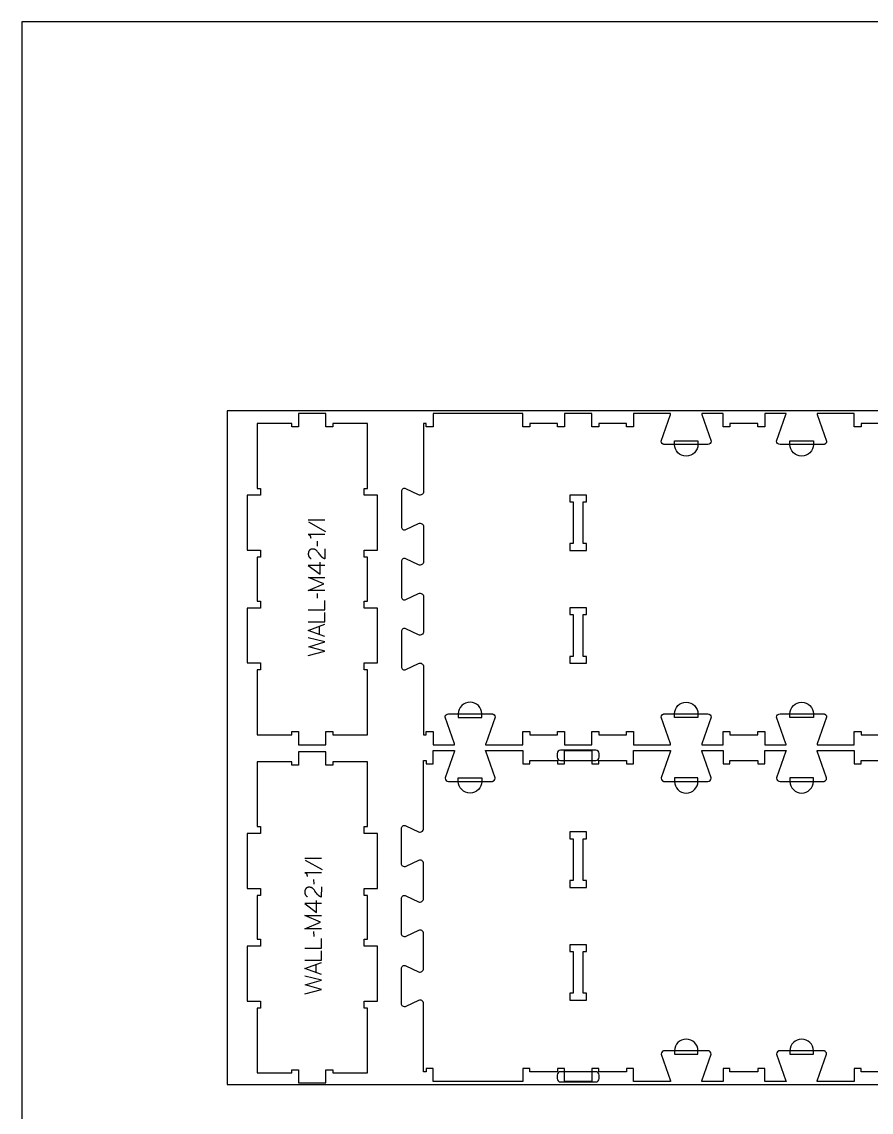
# Model space of a CAD drawing. Extents: x 0 to 4485, y 0 to 10771.
# Drawn here: x 0 to 1537, y 5619 to 7593 of the extents above; entities that cross this region are included whole.
import ezdxf

# ---------------------------------------------------------------- set-up
doc = ezdxf.new("R2010")
doc.units = 0
for name, color, linetype in [('0_SHEET_SPRUCEPLY_2440X122', 1, 'CONTINUOUS'), ('1_ANYTOOL_1MMDEEP_LABELS_S', 2, 'CONTINUOUS'), ('3_ANYTOOL_CUTTHROUGH_INSID', 4, 'CONTINUOUS'), ('4_ANYTOOL_CUTTHROUGH_OUTSI', 5, 'CONTINUOUS'), ('5_ANYTOOL_HALF_MILL_9MM_IN', 3, 'CONTINUOUS'), ('DONOTCUT', 7, 'CONTINUOUS')]:
    doc.layers.add(name, color=color, linetype=linetype)

msp = doc.modelspace()

# ---------------------------------------------------------------- linework, layer by layer
at = {"layer": '0_SHEET_SPRUCEPLY_2440X122'}
msp.add_lwpolyline([(371.7, 6889.4), (371.7, 5669.4), (2811.7, 5669.4), (2811.7, 6889.4)], close=True, dxfattribs=at)
at = {"layer": '1_ANYTOOL_1MMDEEP_LABELS_S', "color": 2}
for points in [[(518.4, 6691.6), (548.4, 6691.6)], [(518.8, 6688.1), (549.6, 6670.9)], [(548.4, 6665.3), (518.3, 6665.3), (518.5, 6665.3), (518.6, 6665.3), (518.8, 6665.3), (518.9, 6665.2), (519, 6665.2), (519.2, 6665.2), (519.3, 6665.1), (519.4, 6665.1), (519.6, 6665), (519.7, 6665), (519.8, 6664.9), (519.8, 6664.9), (519.9, 6664.9), (519.9, 6664.8), (520, 6664.8), (520.1, 6664.8), (520.1, 6664.7), (520.2, 6664.7), (520.2, 6664.7), (520.3, 6664.6), (520.3, 6664.6), (520.4, 6664.5), (520.4, 6664.5), (520.5, 6664.4), (520.5, 6664.4), (520.6, 6664.4), (520.6, 6664.3), (520.7, 6664.3), (520.7, 6664.2), (520.8, 6664.2), (520.8, 6664.1), (520.9, 6664.1), (521, 6664), (521.1, 6663.9), (521.1, 6663.8), (521.2, 6663.6), (521.3, 6663.5), (521.4, 6663.4), (521.5, 6663.3), (521.5, 6663.1), (521.6, 6663), (521.7, 6662.9), (521.7, 6662.7), (521.8, 6662.4), (521.9, 6662.1), (522, 6661.9), (522.1, 6661.6), (522.2, 6661.3), (522.3, 6661), (522.4, 6660.7), (522.4, 6660.5), (522.5, 6660.2), (522.5, 6659.9), (522.6, 6659.7), (522.6, 6659.4), (522.7, 6659.1), (522.7, 6658.9), (522.7, 6658.6), (522.7, 6658.4)], [(534.5, 6653.2), (534.6, 6644.4)], [(548.3, 6639.5), (548.3, 6621.2), (547.8, 6621.3), (547.6, 6621.4), (547.4, 6621.5), (547.1, 6621.6), (546.9, 6621.7), (546.7, 6621.8), (546.5, 6621.9), (546.3, 6622), (546.1, 6622.1), (545.9, 6622.2), (545.7, 6622.3), (545.5, 6622.4), (545.3, 6622.5), (545.1, 6622.6), (544.9, 6622.8), (544.7, 6622.9), (544.5, 6623), (544.3, 6623.2), (544.1, 6623.3), (544, 6623.4), (543.8, 6623.6), (543.6, 6623.7), (543.4, 6623.9), (543.3, 6624), (543.1, 6624.2), (542.9, 6624.4), (542.8, 6624.5), (542.6, 6624.7), (542.4, 6624.9), (542.1, 6625.2), (540.9, 6626.7), (539.7, 6628.2), (538.6, 6629.7), (537.4, 6631.2), (536.9, 6632), (536.3, 6632.7), (535.7, 6633.4), (535.1, 6634.1), (534.5, 6634.8), (533.9, 6635.4), (533.3, 6636.1), (532.7, 6636.7), (532.6, 6636.8), (532.4, 6637), (532.2, 6637.1), (532.1, 6637.2), (531.9, 6637.3), (531.7, 6637.5), (531.6, 6637.6), (531.4, 6637.7), (531.2, 6637.8), (531, 6637.9), (530.9, 6638), (530.7, 6638.1), (530.5, 6638.2), (530.3, 6638.3), (530.1, 6638.4), (529.9, 6638.4), (529.7, 6638.5), (529.6, 6638.6), (529.4, 6638.6), (529.2, 6638.7), (529, 6638.7), (528.7, 6638.8), (528.5, 6638.8), (528.3, 6638.9), (528.1, 6638.9), (527.9, 6638.9), (527.7, 6639), (527.5, 6639), (527.3, 6639), (527, 6639), (526.8, 6639), (526.6, 6639), (526.3, 6639), (526.1, 6639), (525.8, 6639), (525.6, 6639), (525.4, 6639), (525.1, 6638.9), (524.9, 6638.9), (524.7, 6638.9), (524.5, 6638.8), (524.3, 6638.8), (524, 6638.7), (523.8, 6638.7), (523.6, 6638.6), (523.4, 6638.5), (523.2, 6638.5), (523, 6638.4), (522.8, 6638.3), (522.7, 6638.2), (522.5, 6638.1), (522.3, 6638), (522.1, 6637.9), (522, 6637.8), (521.8, 6637.7), (521.6, 6637.6), (521.5, 6637.5), (521.3, 6637.4), (521.2, 6637.2), (521, 6637.1), (520.9, 6636.9), (520.7, 6636.8), (520.6, 6636.6), (520.5, 6636.5), (520.3, 6636.3), (520.2, 6636.2), (520.1, 6636), (520, 6635.8), (519.9, 6635.7), (519.7, 6635.5), (519.6, 6635.3), (519.5, 6635.1), (519.4, 6635), (519.3, 6634.8), (519.3, 6634.6), (519.2, 6634.4), (519.1, 6634.2), (519, 6634), (518.9, 6633.8), (518.9, 6633.6), (518.8, 6633.4), (518.8, 6633.2), (518.7, 6633), (518.7, 6632.8), (518.6, 6632.6), (518.6, 6632.4), (518.5, 6632.2), (518.5, 6632), (518.5, 6631.7), (518.4, 6631.5), (518.4, 6631.3), (518.4, 6631.1), (518.4, 6630.8), (518.4, 6630.6), (518.4, 6630.1), (518.4, 6629.7), (518.4, 6629.4), (518.4, 6629), (518.4, 6628.7), (518.5, 6628.3), (518.5, 6628), (518.6, 6627.7), (518.7, 6627.4), (518.8, 6627), (518.8, 6626.9), (518.9, 6626.7), (518.9, 6626.6), (519, 6626.4), (519, 6626.3), (519.1, 6626.1), (519.1, 6626), (519.2, 6625.9), (519.3, 6625.7), (519.3, 6625.6), (519.4, 6625.4), (519.5, 6625.3), (519.6, 6625.2), (519.6, 6625), (519.7, 6624.9), (519.8, 6624.8), (519.9, 6624.6), (520, 6624.5), (520.1, 6624.4), (520.2, 6624.3), (520.3, 6624.1), (520.3, 6624), (520.4, 6623.9), (520.6, 6623.8), (520.7, 6623.7), (520.8, 6623.6), (520.9, 6623.4), (521, 6623.3), (521.1, 6623.2), (521.2, 6623.1), (521.3, 6623), (521.5, 6622.9), (521.7, 6622.7), (522, 6622.5), (522.3, 6622.3), (522.5, 6622.1), (522.8, 6622), (523.1, 6621.8), (523.5, 6621.6)], [(539.7, 6593.3), (539.7, 6615.1)], [(548.4, 6609.3), (518.3, 6609.3), (539.7, 6593.3)], [(548.4, 6563.7), (518.4, 6563.7), (546.7, 6575.7), (518.5, 6587.7), (548.4, 6587.7)], [(534.5, 6558.6), (534.6, 6549.8)], [(518.4, 6528.8), (548.4, 6528.8), (548.4, 6545.9)], [(518.4, 6507), (548.4, 6507), (548.4, 6524.1)], [(548.4, 6480.8), (518.4, 6491.7), (548.4, 6502.7)], [(538.8, 6484.3), (538.8, 6499.2)], [(518.4, 6446.1), (548.4, 6453.8), (519.3, 6462.2), (548.4, 6470.7), (518.4, 6478.2)], [(512, 6079.3), (542, 6079.3)], [(512.5, 6075.8), (543.3, 6058.6)], [(542, 6053), (512, 6053), (512.1, 6053), (512.3, 6053), (512.4, 6053), (512.6, 6052.9), (512.7, 6052.9), (512.8, 6052.9), (513, 6052.8), (513.1, 6052.8), (513.2, 6052.7), (513.4, 6052.7), (513.4, 6052.6), (513.5, 6052.6), (513.5, 6052.6), (513.6, 6052.5), (513.7, 6052.5), (513.7, 6052.5), (513.8, 6052.4), (513.8, 6052.4), (513.9, 6052.4), (513.9, 6052.3), (514, 6052.3), (514, 6052.2), (514.1, 6052.2), (514.2, 6052.2), (514.2, 6052.1), (514.3, 6052.1), (514.3, 6052), (514.4, 6052), (514.4, 6051.9), (514.5, 6051.9), (514.5, 6051.8), (514.5, 6051.8), (514.6, 6051.7), (514.7, 6051.6), (514.8, 6051.5), (514.9, 6051.3), (515, 6051.2), (515, 6051.1), (515.1, 6051), (515.2, 6050.8), (515.3, 6050.7), (515.3, 6050.6), (515.4, 6050.4), (515.5, 6050.1), (515.6, 6049.9), (515.7, 6049.6), (515.8, 6049.3), (515.9, 6049), (516, 6048.7), (516, 6048.4), (516.1, 6048.2), (516.2, 6047.9), (516.2, 6047.6), (516.3, 6047.4), (516.3, 6047.1), (516.3, 6046.8), (516.3, 6046.6), (516.3, 6046.3), (516.3, 6046.1)], [(528.1, 6040.9), (528.2, 6032.1)], [(542, 6027.2), (541.9, 6008.9), (541.5, 6009), (541.3, 6009.1), (541, 6009.2), (540.8, 6009.3), (540.6, 6009.4), (540.4, 6009.5), (540.2, 6009.6), (540, 6009.7), (539.7, 6009.8), (539.5, 6009.9), (539.3, 6010), (539.1, 6010.1), (538.9, 6010.2), (538.7, 6010.3), (538.6, 6010.5), (538.4, 6010.6), (538.2, 6010.7), (538, 6010.9), (537.8, 6011), (537.6, 6011.1), (537.4, 6011.3), (537.3, 6011.4), (537.1, 6011.6), (536.9, 6011.7), (536.7, 6011.9), (536.6, 6012.1), (536.4, 6012.2), (536.3, 6012.4), (536.1, 6012.6), (535.8, 6012.9), (534.6, 6014.4), (533.4, 6015.9), (532.2, 6017.4), (531.1, 6018.9), (530.5, 6019.7), (530, 6020.4), (529.4, 6021.1), (528.8, 6021.8), (528.2, 6022.5), (527.6, 6023.1), (527, 6023.8), (526.4, 6024.4), (526.2, 6024.5), (526.1, 6024.7), (525.9, 6024.8), (525.7, 6024.9), (525.6, 6025), (525.4, 6025.2), (525.2, 6025.3), (525.1, 6025.4), (524.9, 6025.5), (524.7, 6025.6), (524.5, 6025.7), (524.3, 6025.8), (524.2, 6025.9), (524, 6026), (523.8, 6026.1), (523.6, 6026.1), (523.4, 6026.2), (523.2, 6026.3), (523, 6026.3), (522.8, 6026.4), (522.6, 6026.4), (522.4, 6026.5), (522.2, 6026.5), (522, 6026.6), (521.8, 6026.6), (521.6, 6026.6), (521.4, 6026.7), (521.1, 6026.7), (520.9, 6026.7), (520.7, 6026.7), (520.5, 6026.7), (520.2, 6026.7), (520, 6026.7), (519.7, 6026.7), (519.5, 6026.7), (519.3, 6026.7), (519, 6026.7), (518.8, 6026.6), (518.6, 6026.6), (518.4, 6026.6), (518.1, 6026.5), (517.9, 6026.5), (517.7, 6026.4), (517.5, 6026.4), (517.3, 6026.3), (517.1, 6026.2), (516.9, 6026.2), (516.7, 6026.1), (516.5, 6026), (516.3, 6025.9), (516.1, 6025.8), (516, 6025.7), (515.8, 6025.6), (515.6, 6025.5), (515.5, 6025.4), (515.3, 6025.3), (515.1, 6025.2), (515, 6025.1), (514.8, 6024.9), (514.7, 6024.8), (514.5, 6024.6), (514.4, 6024.5), (514.3, 6024.4), (514.1, 6024.2), (514, 6024), (513.9, 6023.9), (513.7, 6023.7), (513.6, 6023.5), (513.5, 6023.4), (513.4, 6023.2), (513.3, 6023), (513.2, 6022.8), (513.1, 6022.7), (513, 6022.5), (512.9, 6022.3), (512.8, 6022.1), (512.8, 6021.9), (512.7, 6021.7), (512.6, 6021.5), (512.5, 6021.3), (512.5, 6021.1), (512.4, 6020.9), (512.4, 6020.7), (512.3, 6020.5), (512.3, 6020.3), (512.2, 6020.1), (512.2, 6019.9), (512.1, 6019.7), (512.1, 6019.4), (512.1, 6019.2), (512.1, 6019), (512, 6018.8), (512, 6018.5), (512, 6018.3), (512, 6017.8), (512, 6017.4), (512, 6017.1), (512.1, 6016.7), (512.1, 6016.4), (512.1, 6016), (512.2, 6015.7), (512.3, 6015.4), (512.3, 6015.1), (512.4, 6014.7), (512.5, 6014.6), (512.5, 6014.4), (512.6, 6014.3), (512.6, 6014.1), (512.7, 6014), (512.7, 6013.8), (512.8, 6013.7), (512.9, 6013.6), (512.9, 6013.4), (513, 6013.3), (513.1, 6013.1), (513.1, 6013), (513.2, 6012.9), (513.3, 6012.7), (513.4, 6012.6), (513.5, 6012.5), (513.5, 6012.3), (513.6, 6012.2), (513.7, 6012.1), (513.8, 6012), (513.9, 6011.8), (514, 6011.7), (514.1, 6011.6), (514.2, 6011.5), (514.3, 6011.4), (514.4, 6011.3), (514.5, 6011.1), (514.7, 6011), (514.8, 6010.9), (514.9, 6010.8), (515, 6010.7), (515.1, 6010.6), (515.4, 6010.4), (515.6, 6010.2), (515.9, 6010), (516.2, 6009.8), (516.5, 6009.7), (516.8, 6009.5), (517.1, 6009.3)], [(533.4, 5981), (533.4, 6002.8)], [(542, 5997), (512, 5997), (533.4, 5981)], [(542, 5951.4), (512, 5951.4), (540.4, 5963.4), (512.1, 5975.4), (542, 5975.4)], [(528.1, 5946.3), (528.2, 5937.5)], [(512, 5916.5), (542, 5916.5), (542, 5933.6)], [(512, 5894.7), (542, 5894.7), (542, 5911.8)], [(542, 5868.5), (512, 5879.4), (542, 5890.4)], [(532.5, 5872), (532.5, 5886.9)], [(512, 5833.8), (542, 5841.5), (512.9, 5849.9), (542, 5858.4), (512, 5865.9)]]:
    msp.add_lwpolyline(points, dxfattribs=at)
at = {"layer": '3_ANYTOOL_CUTTHROUGH_INSID', "color": 4}
for points in [[(1021.7, 6736.7), (991.5, 6736.7), (991.5, 6724.2), (997.5, 6724.2), (997.5, 6648.7), (991.5, 6648.7), (991.5, 6636.2), (1022, 6636.2), (1022, 6648.7), (1016, 6648.7), (1016, 6724.2), (1022, 6724.2), (1022, 6736.7)], [(991.7, 6432.2), (1022, 6432.2), (1022, 6444.7), (1016, 6444.7), (1016, 6520.2), (1022, 6520.2), (1022, 6532.7), (991.5, 6532.7), (991.5, 6520.2), (997.5, 6520.2), (997.5, 6444.7), (991.5, 6444.7), (991.5, 6432.2)], [(991.5, 6126.4), (991.5, 6114.2), (997.5, 6114.2), (997.5, 6038.7), (991.5, 6038.7), (991.5, 6026.2), (1022, 6026.2), (1022, 6038.7), (1016, 6038.7), (1016, 6114.2), (1022, 6114.2), (1022, 6126.7), (991.5, 6126.7)], [(1022, 5822.4), (1022, 5834.7), (1016, 5834.7), (1016, 5910.2), (1022, 5910.2), (1022, 5922.7), (991.5, 5922.7), (991.5, 5910.2), (997.5, 5910.2), (997.5, 5834.7), (991.5, 5834.7), (991.5, 5822.2), (1022, 5822.2)]]:
    msp.add_lwpolyline(points, close=True, dxfattribs=at)
at = {"layer": '4_ANYTOOL_CUTTHROUGH_OUTSI', "color": 5}
for points in [[(643.4, 6432.7), (643.4, 6532.2), (619.4, 6532.2), (619.4, 6544.7), (625.4, 6544.7), (625.4, 6624.2), (619.4, 6624.2), (619.4, 6636.7), (643.4, 6636.7), (643.4, 6736.2), (619.4, 6736.2), (619.4, 6748.7), (625.4, 6748.7), (625.4, 6866.2), (562.9, 6866.2), (562.9, 6860.2), (550.4, 6860.2), (550.4, 6884.2), (500.9, 6884.2), (500.9, 6860.2), (488.4, 6860.2), (488.4, 6866.2), (425.9, 6866.2), (425.9, 6748.7), (431.9, 6748.7), (431.9, 6736.2), (407.9, 6736.2), (407.9, 6636.7), (431.9, 6636.7), (431.9, 6624.2), (425.9, 6624.2), (425.9, 6544.7), (431.9, 6544.7), (431.9, 6532.2), (407.9, 6532.2), (407.9, 6432.7), (431.9, 6432.7), (431.9, 6420.2), (425.9, 6420.2), (425.9, 6302.7), (488.4, 6302.7), (488.4, 6308.7), (500.9, 6308.7), (500.9, 6284.7), (550.4, 6284.7), (550.4, 6308.7), (562.9, 6308.7), (562.9, 6302.7), (625.4, 6302.7), (625.4, 6420.2), (619.4, 6420.2), (619.4, 6432.7)], [(643.4, 5820.4), (643.4, 5919.9), (619.4, 5919.9), (619.4, 5932.4), (625.4, 5932.4), (625.4, 6011.9), (619.4, 6011.9), (619.4, 6024.4), (643.4, 6024.4), (643.4, 6123.9), (619.4, 6123.9), (619.4, 6136.4), (625.4, 6136.4), (625.4, 6253.9), (562.9, 6253.9), (562.9, 6247.9), (550.4, 6247.9), (550.4, 6271.9), (500.9, 6271.9), (500.9, 6247.9), (488.4, 6247.9), (488.4, 6253.9), (425.9, 6253.9), (425.9, 6136.4), (431.9, 6136.4), (431.9, 6123.9), (407.9, 6123.9), (407.9, 6024.4), (431.9, 6024.4), (431.9, 6011.9), (425.9, 6011.9), (425.9, 5932.4), (431.9, 5932.4), (431.9, 5919.9), (407.9, 5919.9), (407.9, 5820.4), (431.9, 5820.4), (431.9, 5807.9), (425.9, 5807.9), (425.9, 5690.4), (488.4, 5690.4), (488.4, 5696.4), (500.9, 5696.4), (500.9, 5672.4), (550.4, 5672.4), (550.4, 5696.4), (562.9, 5696.4), (562.9, 5690.4), (625.4, 5690.4), (625.4, 5807.9), (619.4, 5807.9), (619.4, 5820.4)]]:
    msp.add_lwpolyline(points, close=True, dxfattribs=at)
for points in [[(1569.5, 6866.2), (1519, 6866.2), (1519, 6860.2), (1506.5, 6860.2), (1506.5, 6884.2), (1456.7, 6884.2), (1439.3, 6884.2), (1439.3, 6884.2, 0.061485), (1439.5, 6882.8), (1456.4, 6834.5), (1456.4, 6834.5), (1456.4, 6834.4), (1456.4, 6834.4, -0.198912), (1454.6, 6830), (1454.5, 6829.9), (1454.4, 6829.8), (1454.2, 6829.7), (1454.1, 6829.6), (1454, 6829.5), (1453.9, 6829.4), (1453.8, 6829.3), (1453.6, 6829.2), (1453.5, 6829.1), (1453.4, 6829.1), (1453.2, 6829), (1453.1, 6828.9), (1453, 6828.8), (1452.8, 6828.8), (1452.7, 6828.7), (1452.5, 6828.6), (1452.4, 6828.6), (1452.3, 6828.5), (1452.1, 6828.5), (1452, 6828.4), (1451.8, 6828.4), (1451.7, 6828.4), (1451.5, 6828.3), (1451.4, 6828.3), (1451.2, 6828.3), (1451.1, 6828.2), (1450.9, 6828.2), (1450.8, 6828.2), (1450.6, 6828.2), (1450.5, 6828.2), (1450.3, 6828.2), (1450.2, 6828.2), (1372.2, 6828.2, -0.414214), (1365.9, 6834.4), (1365.9, 6834.5), (1365.9, 6834.5), (1382.8, 6882.8), (1382.8, 6882.8, 0.061485), (1383.1, 6884.2), (1344.5, 6884.2), (1344.5, 6860.2), (1332, 6860.2), (1332, 6866.2), (1281.5, 6866.2), (1281.5, 6860.2), (1269, 6860.2), (1269, 6884.2), (1230.4, 6884.2), (1230.4, 6884.2, 0.061485), (1230.6, 6882.8), (1247.5, 6834.5), (1247.5, 6834.5), (1247.5, 6834.4), (1247.5, 6834.4, -0.414214), (1241.2, 6828.2), (1163.2, 6828.2), (1163.1, 6828.2), (1162.9, 6828.2), (1162.8, 6828.2), (1162.6, 6828.2), (1162.5, 6828.2), (1162.3, 6828.2), (1162.2, 6828.3), (1162, 6828.3), (1161.9, 6828.3), (1161.7, 6828.4), (1161.6, 6828.4), (1161.4, 6828.4), (1161.3, 6828.5), (1161.1, 6828.5), (1161, 6828.6), (1160.9, 6828.6), (1160.7, 6828.7), (1160.6, 6828.8), (1160.4, 6828.8), (1160.3, 6828.9), (1160.2, 6829), (1160, 6829.1), (1159.9, 6829.1), (1159.8, 6829.2), (1159.6, 6829.3), (1159.5, 6829.4), (1159.4, 6829.5), (1159.3, 6829.6), (1159.2, 6829.7), (1159, 6829.8), (1158.9, 6829.9), (1158.8, 6830, -0.198912), (1157, 6834.4), (1157, 6834.5), (1157, 6834.5), (1173.9, 6882.8), (1173.9, 6882.8, 0.061485), (1174.1, 6884.2), (1156.7, 6884.2), (1107, 6884.2), (1107, 6860.2), (1094.5, 6860.2), (1094.5, 6866.2), (1044, 6866.2), (1044, 6860.2), (1031.5, 6860.2), (1031.5, 6884.2), (982, 6884.2), (982, 6860.2), (969.5, 6860.2), (969.5, 6866.2), (919, 6866.2), (919, 6860.2), (906.5, 6860.2), (906.5, 6884.2), (856.7, 6884.2), (744.5, 6884.2), (744.5, 6860.2), (732, 6860.2), (732, 6866.2), (727, 6866.2), (727, 6742.8), (727, 6742.8, -0.551268), (718, 6737.1), (695.2, 6748, 0.551268), (687, 6742.8), (687, 6679.4, 0.551268), (695.2, 6674.2), (718, 6685.1, -0.551268), (727, 6679.5), (727, 6616.1, -0.257375), (724, 6610.8, -0.257375), (718, 6610.4), (695.2, 6621.3, 0.551268), (687, 6616.1), (687, 6552.7, 0.551268), (695.2, 6547.5), (718, 6558.4, -0.551268), (727, 6552.8), (727, 6489.4, -0.551268), (718, 6483.7), (695.2, 6494.6, 0.551268), (687, 6489.4), (687, 6426, 0.551268), (695.2, 6420.8), (718, 6431.7, -0.551268), (727, 6426.1), (727, 6302.7), (732, 6302.7), (732, 6308.7), (744.5, 6308.7), (744.5, 6284.7), (783.1, 6284.7), (783.1, 6284.7, 0.061485), (782.8, 6286.1), (765.9, 6334.3), (765.9, 6334.4), (765.9, 6334.4), (765.9, 6334.4, -0.414214), (772.2, 6340.7), (850.2, 6340.7), (850.3, 6340.7), (850.5, 6340.7), (850.6, 6340.7), (850.8, 6340.6), (850.9, 6340.6), (851.1, 6340.6), (851.2, 6340.6), (851.4, 6340.6), (851.5, 6340.5), (851.7, 6340.5), (851.8, 6340.4), (852, 6340.4), (852.1, 6340.4), (852.3, 6340.3), (852.4, 6340.3), (852.5, 6340.2), (852.7, 6340.1), (852.8, 6340.1), (853, 6340), (853.1, 6339.9), (853.2, 6339.9), (853.4, 6339.8), (853.5, 6339.7), (853.6, 6339.6), (853.8, 6339.5), (853.9, 6339.4), (854, 6339.3), (854.1, 6339.2), (854.2, 6339.1), (854.4, 6339), (854.5, 6338.9), (854.6, 6338.8, -0.198912), (856.4, 6334.4), (856.4, 6334.4), (856.4, 6334.3), (839.5, 6286.1), (839.5, 6286.1, 0.061485), (839.3, 6284.7), (856.7, 6284.7), (906.5, 6284.7), (906.5, 6308.7), (919, 6308.7), (919, 6302.7), (969.5, 6302.7), (969.5, 6308.7), (982, 6308.7), (982, 6284.7), (1031.5, 6284.7), (1031.5, 6308.7), (1044, 6308.7), (1044, 6302.7), (1094.5, 6302.7), (1094.5, 6308.7), (1107, 6308.7), (1107, 6284.7), (1174.1, 6284.7), (1174.1, 6284.7, 0.061485), (1173.9, 6286.1), (1157, 6334.3), (1157, 6334.4), (1157, 6334.4), (1157, 6334.4, -0.198912), (1158.8, 6338.8), (1158.9, 6338.9), (1159, 6339), (1159.2, 6339.1), (1159.3, 6339.2), (1159.4, 6339.3), (1159.5, 6339.4), (1159.6, 6339.5), (1159.8, 6339.6), (1159.9, 6339.7), (1160, 6339.8), (1160.2, 6339.9), (1160.3, 6339.9), (1160.4, 6340), (1160.6, 6340.1), (1160.7, 6340.1), (1160.9, 6340.2), (1161, 6340.3), (1161.1, 6340.3), (1161.3, 6340.4), (1161.4, 6340.4), (1161.6, 6340.4), (1161.7, 6340.5), (1161.9, 6340.5), (1162, 6340.6), (1162.2, 6340.6), (1162.3, 6340.6), (1162.5, 6340.6), (1162.6, 6340.6), (1162.8, 6340.7), (1162.9, 6340.7), (1163.1, 6340.7), (1163.2, 6340.7), (1241.2, 6340.7, -0.414214), (1247.5, 6334.4), (1247.5, 6334.4), (1247.5, 6334.3), (1230.6, 6286.1), (1230.6, 6286.1, 0.061485), (1230.4, 6284.7), (1269, 6284.7), (1269, 6308.7), (1281.5, 6308.7), (1281.5, 6302.7), (1332, 6302.7), (1332, 6308.7), (1344.5, 6308.7), (1344.5, 6284.7), (1383.1, 6284.7), (1383.1, 6284.7, 0.061485), (1382.8, 6286.1), (1365.9, 6334.3), (1365.9, 6334.4), (1365.9, 6334.4), (1365.9, 6334.4, -0.414214), (1372.2, 6340.7), (1450.2, 6340.7), (1450.3, 6340.7), (1450.5, 6340.7), (1450.6, 6340.7), (1450.8, 6340.6), (1450.9, 6340.6), (1451.1, 6340.6), (1451.2, 6340.6), (1451.4, 6340.6), (1451.5, 6340.5), (1451.7, 6340.5), (1451.8, 6340.4), (1452, 6340.4), (1452.1, 6340.4), (1452.3, 6340.3), (1452.4, 6340.3), (1452.5, 6340.2), (1452.7, 6340.1), (1452.8, 6340.1), (1453, 6340), (1453.1, 6339.9), (1453.2, 6339.9), (1453.4, 6339.8), (1453.5, 6339.7), (1453.6, 6339.6), (1453.8, 6339.5), (1453.9, 6339.4), (1454, 6339.3), (1454.1, 6339.2), (1454.2, 6339.1), (1454.4, 6339), (1454.5, 6338.9), (1454.6, 6338.8, -0.198912), (1456.4, 6334.4), (1456.4, 6334.4), (1456.4, 6334.3), (1439.5, 6286.1), (1439.5, 6286.1, 0.061485), (1439.3, 6284.7), (1506.5, 6284.7), (1506.5, 6308.7), (1519, 6308.7), (1519, 6302.7), (1569.5, 6302.7)], [(1569.5, 5692.7), (1519, 5692.7), (1519, 5698.7), (1506.5, 5698.7), (1506.5, 5674.7), (1439.3, 5674.7), (1439.3, 5674.7, -0.061485), (1439.5, 5676.1), (1456.4, 5724.3), (1456.4, 5724.4), (1456.4, 5724.4), (1456.4, 5724.4, 0.198912), (1454.6, 5728.8), (1454.5, 5728.9), (1454.4, 5729), (1454.2, 5729.1), (1454.1, 5729.2), (1454, 5729.3), (1453.9, 5729.4), (1453.8, 5729.5), (1453.6, 5729.6), (1453.5, 5729.7), (1453.4, 5729.8), (1453.2, 5729.9), (1453.1, 5729.9), (1453, 5730), (1452.8, 5730.1), (1452.7, 5730.1), (1452.5, 5730.2), (1452.4, 5730.3), (1452.3, 5730.3), (1452.1, 5730.4), (1452, 5730.4), (1451.8, 5730.4), (1451.7, 5730.5), (1451.5, 5730.5), (1451.4, 5730.6), (1451.2, 5730.6), (1451.1, 5730.6), (1450.9, 5730.6), (1450.8, 5730.6), (1450.6, 5730.7), (1450.5, 5730.7), (1450.3, 5730.7), (1450.2, 5730.7), (1372.2, 5730.7, 0.414214), (1365.9, 5724.4), (1365.9, 5724.4), (1365.9, 5724.3), (1382.8, 5676.1), (1382.8, 5676.1, -0.061485), (1383.1, 5674.7), (1344.5, 5674.7), (1344.5, 5698.4), (1344.5, 5698.7), (1332, 5698.7), (1332, 5692.7), (1281.5, 5692.7), (1281.5, 5698.7), (1269, 5698.7), (1269, 5698.4), (1269, 5674.7), (1230.4, 5674.7), (1230.4, 5674.7, -0.061485), (1230.6, 5676.1), (1247.5, 5724.3), (1247.5, 5724.4), (1247.5, 5724.4), (1247.5, 5724.4, 0.414214), (1241.2, 5730.7), (1163.2, 5730.7), (1163.1, 5730.7), (1162.9, 5730.7), (1162.8, 5730.7), (1162.6, 5730.6), (1162.5, 5730.6), (1162.3, 5730.6), (1162.2, 5730.6), (1162, 5730.6), (1161.9, 5730.5), (1161.7, 5730.5), (1161.6, 5730.4), (1161.4, 5730.4), (1161.3, 5730.4), (1161.1, 5730.3), (1161, 5730.3), (1160.9, 5730.2), (1160.7, 5730.1), (1160.6, 5730.1), (1160.4, 5730), (1160.3, 5729.9), (1160.2, 5729.9), (1160, 5729.8), (1159.9, 5729.7), (1159.8, 5729.6), (1159.6, 5729.5), (1159.5, 5729.4), (1159.4, 5729.3), (1159.3, 5729.2), (1159.2, 5729.1), (1159, 5729), (1158.9, 5728.9), (1158.8, 5728.8, 0.198912), (1157, 5724.4), (1157, 5724.4), (1157, 5724.3), (1173.9, 5676.1), (1173.9, 5676.1, -0.061485), (1174.1, 5674.7), (1156.7, 5674.7), (1107, 5674.7), (1107, 5698.7), (1094.5, 5698.7), (1094.5, 5692.7), (1044, 5692.7), (1044, 5698.7), (1031.5, 5698.7), (1031.5, 5674.7), (982, 5674.7), (982, 5698.7), (969.5, 5698.7), (969.5, 5692.7), (919, 5692.7), (919, 5698.7), (906.5, 5698.7), (906.5, 5674.7), (744.5, 5674.7), (744.5, 5698.7), (732, 5698.7), (732, 5692.7), (727, 5692.7), (727, 5816.1), (727, 5816.1, 0.551268), (718, 5821.7), (695.2, 5810.8, -0.551268), (687, 5816), (687, 5879.4, -0.551268), (695.2, 5884.6), (718, 5873.7, 0.551268), (727, 5879.4), (727, 5942.8, 0.551268), (718, 5948.4), (695.2, 5937.5, -0.551268), (687, 5942.7), (687, 6006.1, -0.551268), (695.2, 6011.3), (718, 6000.4, 0.551268), (727, 6006.1), (727, 6069.5, 0.551268), (718, 6075.1), (695.2, 6064.2, -0.551268), (687, 6069.4), (687, 6132.8, -0.551268), (695.2, 6138), (718, 6127.1, 0.551268), (727, 6132.8), (727, 6256.2), (732, 6256.2), (732, 6250.2), (744.5, 6250.2), (744.5, 6274.2), (783.1, 6274.2), (783.1, 6274.2, -0.061485), (782.8, 6272.8), (765.9, 6224.5), (765.9, 6224.5), (765.9, 6224.4), (765.9, 6224.4, 0.414214), (772.2, 6218.2), (850.2, 6218.2), (850.3, 6218.2), (850.5, 6218.2), (850.6, 6218.2), (850.8, 6218.2), (850.9, 6218.2), (851.1, 6218.2), (851.2, 6218.3), (851.4, 6218.3), (851.5, 6218.3), (851.7, 6218.4), (851.8, 6218.4), (852, 6218.4), (852.1, 6218.5), (852.3, 6218.5), (852.4, 6218.6), (852.5, 6218.6), (852.7, 6218.7), (852.8, 6218.8), (853, 6218.8), (853.1, 6218.9), (853.2, 6219), (853.4, 6219.1), (853.5, 6219.1), (853.6, 6219.2), (853.8, 6219.3), (853.9, 6219.4), (854, 6219.5), (854.1, 6219.6), (854.2, 6219.7), (854.4, 6219.8), (854.5, 6219.9), (854.6, 6220, 0.198912), (856.4, 6224.4), (856.4, 6224.5), (856.4, 6224.5), (839.5, 6272.8), (839.5, 6272.8, -0.061485), (839.3, 6274.2), (856.7, 6274.2), (906.5, 6274.2), (906.5, 6250.2), (919, 6250.2), (919, 6256.2), (969.5, 6256.2), (969.5, 6250.2), (982, 6250.2), (982, 6274.2), (1031.5, 6274.2), (1031.5, 6250.2), (1044, 6250.2), (1044, 6256.2), (1094.5, 6256.2), (1094.5, 6250.2), (1107, 6250.2), (1107, 6274.2), (1174.1, 6274.2), (1174.1, 6274.2, -0.061485), (1173.9, 6272.8), (1157, 6224.5), (1157, 6224.5), (1157, 6224.4), (1157, 6224.4, 0.198912), (1158.8, 6220), (1158.9, 6219.9), (1159, 6219.8), (1159.2, 6219.7), (1159.3, 6219.6), (1159.4, 6219.5), (1159.5, 6219.4), (1159.6, 6219.3), (1159.8, 6219.2), (1159.9, 6219.1), (1160, 6219.1), (1160.2, 6219), (1160.3, 6218.9), (1160.4, 6218.8), (1160.6, 6218.8), (1160.7, 6218.7), (1160.9, 6218.6), (1161, 6218.6), (1161.1, 6218.5), (1161.3, 6218.5), (1161.4, 6218.4), (1161.6, 6218.4), (1161.7, 6218.4), (1161.9, 6218.3), (1162, 6218.3), (1162.2, 6218.3), (1162.3, 6218.2), (1162.5, 6218.2), (1162.6, 6218.2), (1162.8, 6218.2), (1162.9, 6218.2), (1163.1, 6218.2), (1163.2, 6218.2), (1241.2, 6218.2, 0.414214), (1247.5, 6224.4), (1247.5, 6224.5), (1247.5, 6224.5), (1230.6, 6272.8), (1230.6, 6272.8, -0.061485), (1230.4, 6274.2), (1269, 6274.2), (1269, 6250.2), (1281.5, 6250.2), (1281.5, 6256.2), (1332, 6256.2), (1332, 6250.2), (1344.5, 6250.2), (1344.5, 6274.2), (1383.1, 6274.2), (1383.1, 6274.2, -0.061485), (1382.8, 6272.8), (1365.9, 6224.5), (1365.9, 6224.5), (1365.9, 6224.4), (1365.9, 6224.4, 0.414214), (1372.2, 6218.2), (1450.2, 6218.2), (1450.3, 6218.2), (1450.5, 6218.2), (1450.6, 6218.2), (1450.8, 6218.2), (1450.9, 6218.2), (1451.1, 6218.2), (1451.2, 6218.3), (1451.4, 6218.3), (1451.5, 6218.3), (1451.7, 6218.4), (1451.8, 6218.4), (1452, 6218.4), (1452.1, 6218.5), (1452.3, 6218.5), (1452.4, 6218.6), (1452.5, 6218.6), (1452.7, 6218.7), (1452.8, 6218.8), (1453, 6218.8), (1453.1, 6218.9), (1453.2, 6219), (1453.4, 6219.1), (1453.5, 6219.1), (1453.6, 6219.2), (1453.8, 6219.3), (1453.9, 6219.4), (1454, 6219.5), (1454.1, 6219.6), (1454.2, 6219.7), (1454.4, 6219.8), (1454.5, 6219.9), (1454.6, 6220, 0.198912), (1456.4, 6224.4), (1456.4, 6224.5), (1456.4, 6224.5), (1439.5, 6272.8), (1439.5, 6272.8, -0.061485), (1439.3, 6274.2), (1506.5, 6274.2), (1506.5, 6250.2), (1519, 6250.2), (1519, 6256.2), (1569.5, 6256.2)]]:
    msp.add_lwpolyline(points, format="xyb", dxfattribs=at)
at = {"layer": '5_ANYTOOL_HALF_MILL_9MM_IN'}
for points in [[(1223.5, 6828.4, -1), (1181, 6828.4), (1181, 6828.7), (1181, 6834.7), (1223.5, 6834.7), (1223.5, 6828.7), (1223.5, 6828.4)], [(1432.4, 6828.4, -1), (1389.9, 6828.4), (1389.9, 6828.7), (1389.9, 6834.7), (1432.4, 6834.7), (1432.4, 6828.7), (1432.4, 6828.4)], [(832.4, 6340.4, 1), (789.9, 6340.4), (789.9, 6340.2), (789.9, 6334.2), (832.4, 6334.2), (832.4, 6340.2), (832.4, 6340.4)], [(1181, 6340.4, -1), (1223.5, 6340.4), (1223.5, 6340.2), (1223.5, 6334.2), (1181, 6334.2), (1181, 6340.2), (1181, 6340.4)], [(1389.9, 6340.4, -1), (1432.4, 6340.4), (1432.4, 6340.2), (1432.4, 6334.2), (1389.9, 6334.2), (1389.9, 6340.2), (1389.9, 6340.4)], [(974.8, 6274.7, 0.414214), (968.8, 6268.7), (968.8, 6262.2, 0.414214), (974.8, 6256.2), (1038.6, 6256.2, 0.414214), (1044.6, 6262.2), (1044.6, 6268.7, 0.414214), (1038.6, 6274.7)], [(832.4, 6218.4, -1), (789.9, 6218.4), (789.9, 6218.7), (789.9, 6224.7), (832.4, 6224.7), (832.4, 6218.7), (832.4, 6218.4)], [(1181, 6218.4, 1), (1223.5, 6218.4), (1223.5, 6218.7), (1223.5, 6224.7), (1181, 6224.7), (1181, 6218.7), (1181, 6218.4)], [(1389.9, 6218.4, 1), (1432.4, 6218.4), (1432.4, 6218.7), (1432.4, 6224.7), (1389.9, 6224.7), (1389.9, 6218.7), (1389.9, 6218.4)], [(1223.5, 5730.4, 1), (1181, 5730.4), (1181, 5730.2), (1181, 5724.2), (1223.5, 5724.2), (1223.5, 5730.2), (1223.5, 5730.4)], [(1432.4, 5730.4, 1), (1389.9, 5730.4), (1389.9, 5730.2), (1389.9, 5724.2), (1432.4, 5724.2), (1432.4, 5730.2), (1432.4, 5730.4)], [(974.8, 5692.7, 0.414214), (968.8, 5686.7), (968.8, 5680.2, 0.414214), (974.8, 5674.2), (1038.6, 5674.2, 0.414214), (1044.6, 5680.2), (1044.6, 5686.7, 0.414214), (1038.6, 5692.7)]]:
    msp.add_lwpolyline(points, format="xyb", close=True, dxfattribs=at)
at = {"layer": 'DONOTCUT'}
msp.add_lwpolyline([(0, 0), (3183.4, 0), (3183.4, 7593.4), (0, 7593.4)], close=True, dxfattribs=at)

doc.saveas('drawing.dxf')
